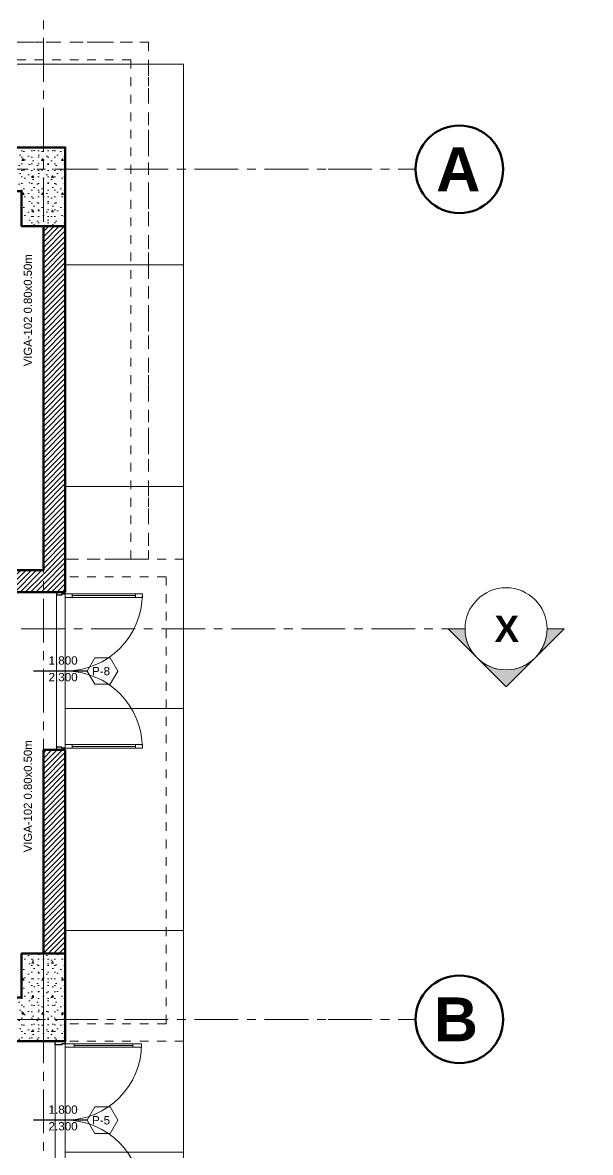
# Model space of a CAD drawing. Header units: inches. Extents: x -19 to 5698, y -728 to 92.
# Drawn here: x 51.08 to 57.57, y 28.43 to 41.32 of the extents above; entities that cross this region are included whole.
import ezdxf

# ---------------------------------------------------------------- set-up
doc = ezdxf.new("R2010")
doc.units = ezdxf.units.IN
doc.header["$MEASUREMENT"] = 0
doc.set_wipeout_variables(frame=1)
doc.header["$PDMODE"] = 1
for name, pattern in [('Hidden Line', [0.195611, 0.141111, -0.0545]), ('Punto & Raya', [0.65, 0.5, -0.075, 0, -0.075]), ('Rayas', [0.282222, 0.141111, -0.141111]), ('super', [0.125, 0.075, -0.05]), ('Wipeout_Contour', [1, 0, -1])]:
    doc.linetypes.add(name, pattern=pattern)
for name, color, linetype in [('02 _ ARQ _ ALB _ Ejes Generales', 251, 'Continuous'), ('02 _ ARQ _ ZON _ Espacio.3D', 7, 'Continuous'), ('08 _ STR _ EXT _ 06 Columnas', 7, 'Continuous'), ('08 _ STR _ EXT _ 07 Losa Aligerada', 7, 'Continuous'), ('08 _ STR _ EXT _ 09 Vigas', 251, 'Continuous'), ('08 _ STR _ EXT _ Estacionamiento-Pavimento', 7, 'Continuous'), ('Estructura - 03 LOSA', 7, 'Continuous'), ('Estructura - 04 MURO', 7, 'Continuous'), ('Marcador - Secciones', 7, 'Continuous'), ('Notas - Etiquetas', 7, 'Continuous')]:
    doc.layers.add(name, color=color, linetype=linetype)
doc.styles.add('Estilo_Generado_1', font='swisseb.ttf')
doc.styles.add('Estilo_Generado_4', font='swisse.ttf')
pattern_1 = [(45, (0, 0), (-0.030052038, 0.030052038), [])]
pattern_2 = [(0, (0, 0), (0, 0.3897114), [0.024375, -0.200625]), (0, (0.1125, 0.19486), (0, 0.3897114), [0.024375, -0.200625]), (60, (0, 0), (-0.3375, 0.1948557), [0.024375, -0.200625]), (60, (0.225, 0), (-0.3375, 0.1948557), [0.024375, -0.200625]), (120, (0.02437, 0), (0.3375, 0.1948557), [0.024375, -0.200625]), (120, (0.24938, 0), (0.3375, 0.1948557), [0.024375, -0.200625]), (0, (0, 0.0375), (0, 0.075), [0, -0.075, 0, -0.1125]), (45, (0.0375, 0.0375), (-0.05303301, 0.05303301), [0, -0.05625, 0, -0.09375])]

msp = doc.modelspace()

# ---------------------------------------------------------------- hatches: boundary and pattern name
at = {"layer": 'Estructura - 03 LOSA', "linetype": 'Continuous', "lineweight": 13}
h = msp.add_hatch(dxfattribs=at)
h.set_pattern_fill('CEMENTO_PULIDO_Y_BRUÑADO_FA', color=251, style=0, pattern_type=2)
h.set_pattern_definition([(360, (3.7574, 18.3027), (0, 2.53199), []), (90, (3.7574, 18.3027), (-3.6, 0), [])])
h.paths.add_polyline_path([(2.17, 26.0501), (8.8212, 26.0501), (8.8218, 29.4531), (8.822, 30.7001), (8.2502, 30.7001), (8.25, 33.82), (9.07, 33.82), (9.07, 39.9), (23.57, 39.9), (51.57, 39.9), (51.57, 23.3822), (52.92, 23.3822), (52.92, 40.85), (9.07, 40.85), (2.17, 40.85)])
at = {"layer": 'Marcador - Secciones', "linetype": 'Continuous', "lineweight": 13}
for points in [[(55.9402, 34.4067), (56.2715, 34.0755, -0.1989124), (56.1343, 34.4067)], [(57.2652, 34.4067), (57.0712, 34.4067, -0.1989124), (56.934, 34.0755)], [(56.934, 34.0755, -0.4142136), (56.2715, 34.0755), (56.6027, 33.7442)]]:
    msp.add_hatch(color=7, dxfattribs=at).paths.add_polyline_path(points)

# ---------------------------------------------------------------- linework, layer by layer
at = {"layer": '02 _ ARQ _ ALB _ Ejes Generales', "color": 251, "linetype": 'Punto & Raya', "lineweight": 13, "true_color": 0x636466}
for p, q in [((5.8454, 39.65), (54.57, 39.65)), ((54.57, 39.65), (55.57, 39.65)), ((5.8454, 29.95), (54.57, 29.95)), ((54.57, 29.95), (55.57, 29.95))]:
    msp.add_line(p, q, dxfattribs=at)
at = {"layer": '02 _ ARQ _ ALB _ Ejes Generales', "color": 7, "linetype": 'Continuous', "lineweight": 60}
for centre in [(56.07, 39.65), (56.07, 29.95)]:
    msp.add_circle(centre, 0.5, dxfattribs=at)
at = {"layer": '02 _ ARQ _ ALB _ Ejes Generales', "color": 7, "linetype": 'Punto & Raya', "lineweight": 13}
for p in [(54.57, 39.65), (54.57, 39.65), (54.57, 29.95), (54.57, 29.95)]:
    msp.add_point(p, dxfattribs=at)
at = {"layer": '02 _ ARQ _ ZON _ Espacio.3D', "color": 9, "linetype": 'Continuous', "lineweight": 5, "flags": 128}
for points in [[(44.57, 35.075), (51.32, 35.075), (51.32, 39), (51.07, 39), (51.07, 39.4), (50.67, 39.4), (50.67, 39.8), (48.87, 39.8), (48.87, 39.65), (44.57, 39.65)], [(44.57, 29.95), (51.32, 29.95), (51.32, 33.025), (51.47, 33.025), (51.47, 34.825), (44.57, 34.825)]]:
    msp.add_lwpolyline(points, close=True, dxfattribs=at)
at = {"layer": '02 _ ARQ _ ZON _ Espacio.3D', "color": 254, "linetype": 'Continuous', "lineweight": 0, "flags": 128}
msp.add_lwpolyline([(51.455, 27), (51.455, 29.7), (43.47, 29.7), (43.47, 30.2), (44.07, 30.2), (44.07, 31), (44.32, 31), (44.32, 39), (44.07, 39), (44.07, 39.4), (43.67, 39.4), (43.67, 39.65), (37.77, 39.65)], dxfattribs=at)
at = {"layer": '08 _ STR _ EXT _ 07 Losa Aligerada', "color": 7, "linetype": 'Rayas', "lineweight": 18, "flags": 128}
msp.add_lwpolyline([(8.17, 27.9392), (7.67, 27.9392), (7.67, 5.8), (25.2353, 5.8), (25.2353, 7.2), (30.4315, 7.2), (30.4315, 6.0005), (37.07, 6.0005), (37.07, 3.3753), (44.57, 3.3753), (44.57, 6.05), (52.32, 6.05), (52.32, 14.9999), (51.57, 14.9999), (51.57, 15.1499), (51.57, 15.7999), (51.57, 18.1001), (51.57, 18.1001), (51.57, 20.35), (46.67, 20.35), (46.67, 22.35), (46.67, 22.6), (46.67, 24.5), (46.67, 24.75), (46.67, 26.75), (51.57, 26.75), (51.57, 29.7), (51.57, 29.7), (51.57, 35.2005), (52.37, 35.2005), (52.52, 35.2005), (52.52, 41.1), (38.9553, 41.1), (38.9553, 40.8001), (34.0478, 40.8001), (34.0478, 40.5001), (23.37, 40.5001), (23.37, 43.8736), (16.2699, 43.8736), (16.2699, 39.9), (11.1201, 39.9), (11.1201, 40.95), (8.02, 40.95), (8.02, 37.7), (9.07, 37.7), (9.07, 33.9), (8.17, 33.9)], close=True, dxfattribs=at)
at = {"layer": '08 _ STR _ EXT _ 07 Losa Aligerada', "color": 7, "linetype": 'Continuous', "lineweight": 18, "flags": 128}
msp.add_lwpolyline([(9.07, 7.2), (51.57, 7.2), (51.57, 39.9), (9.07, 39.9)], dxfattribs=at)
at = {"layer": '08 _ STR _ EXT _ 09 Vigas', "color": 251, "linetype": 'super', "lineweight": 13, "true_color": 0x636466}
for p, q in [((52.52, 41.1), (38.9553, 41.1)), ((52.52, 41.1), (52.52, 35.2005)), ((52.32, 40.9), (38.9553, 40.9)), ((52.32, 40.9), (52.32, 35.2005)), ((52.32, 35.2005), (52.52, 35.2005)), ((52.92, 35.2005), (52.92, 29.7)), ((52.72, 35.0005), (52.72, 29.9)), ((52.72, 29.9), (51.57, 29.9)), ((51.57, 29.9), (51.57, 29.7)), ((52.92, 29.7), (51.57, 29.7))]:
    msp.add_line(p, q, dxfattribs=at)
at = {"layer": '08 _ STR _ EXT _ 09 Vigas', "color": 251, "linetype": 'Hidden Line', "lineweight": 13, "true_color": 0x636466}
msp.add_line((9.07, 39.9), (51.57, 39.9), dxfattribs=at)
at = {"layer": '08 _ STR _ EXT _ Estacionamiento-Pavimento', "color": 7, "linetype": 'Continuous', "lineweight": 18, "flags": 128}
msp.add_lwpolyline([(9.07, 40.85), (52.92, 40.85), (52.92, 1.5), (69.77, 1.5), (69.77, 46.7845), (56.22, 46.9373), (56.22, 50.85), (9.07, 50.85)], close=True, dxfattribs=at)
at = {"layer": 'Estructura - 03 LOSA', "color": 7, "linetype": 'Continuous', "lineweight": 18, "flags": 128}
msp.add_lwpolyline([(2.17, 26.0501), (8.8212, 26.0501), (8.8218, 29.4531), (8.822, 30.7001), (8.2502, 30.7001), (8.25, 33.82), (9.07, 33.82), (9.07, 39.9), (23.57, 39.9), (51.57, 39.9), (51.57, 23.3822), (52.92, 23.3822), (52.92, 40.85), (9.07, 40.85), (2.17, 40.85)], close=True, dxfattribs=at)
at = {"layer": 'Estructura - 04 MURO', "color": 165, "linetype": 'Continuous', "lineweight": 15}
for p, q in [((51.65, 34.765), (51.65, 34.805)), ((52.37, 34.785), (51.65, 34.785)), ((52.45, 34.805), (52.37, 34.805)), ((52.37, 34.805), (52.37, 34.765)), ((52.37, 34.765), (52.45, 34.765)), ((52.45, 34.765), (52.45, 34.805)), ((51.65, 33.085), (51.65, 33.045)), ((52.37, 33.065), (51.65, 33.065)), ((52.37, 33.045), (52.37, 33.085)), ((52.37, 33.085), (52.45, 33.085)), ((52.45, 33.045), (52.37, 33.045)), ((52.45, 33.085), (52.45, 33.045)), ((51.67, 29.672), (51.57, 29.672)), ((51.57, 29.672), (51.57, 29.632)), ((51.67, 29.632), (51.67, 29.672)), ((52.442, 29.672), (52.342, 29.672)), ((52.342, 29.672), (52.342, 29.632)), ((52.442, 29.632), (52.442, 29.672)), ((51.57, 29.632), (51.67, 29.632)), ((52.342, 29.652), (51.67, 29.652)), ((52.342, 29.632), (52.442, 29.632))]:
    msp.add_line(p, q, dxfattribs=at)
at = {"layer": 'Estructura - 04 MURO', "color": 152, "linetype": 'Continuous', "lineweight": 25}
for p, q in [((51.82, 33.925), (51.2075, 33.925)), ((51.82, 28.8), (51.2075, 28.8))]:
    msp.add_line(p, q, dxfattribs=at)
at = {"layer": 'Estructura - 04 MURO', "color": 7, "linetype": 'Continuous', "lineweight": 80}
for p, q in [((51.455, 29.7), (51.32, 29.7)), ((51.455, 29.7), (51.32, 29.7)), ((51.57, 29.7), (51.455, 29.7)), ((51.57, 29.7), (51.455, 29.7)), ((51.57, 29.7), (51.455, 29.7))]:
    msp.add_line(p, q, dxfattribs=at)
at = {"layer": 'Estructura - 04 MURO', "color": 165, "linetype": 'Continuous', "lineweight": 25}
for p, q in [((51.455, 29.7), (51.57, 29.7)), ((51.455, 29.66), (51.455, 29.7)), ((51.53, 29.66), (51.455, 29.66)), ((51.57, 29.672), (51.53, 29.672)), ((51.53, 29.672), (51.53, 29.66)), ((51.57, 29.7), (51.57, 29.672))]:
    msp.add_line(p, q, dxfattribs=at)
at = {"layer": 'Estructura - 04 MURO', "color": 165, "linetype": 'Continuous', "lineweight": 15, "flags": 128}
for points in [[(52.37, 34.805), (51.65, 34.805), (51.65, 34.785), (52.37, 34.785)], [(52.37, 34.785), (51.65, 34.785), (51.65, 34.765), (52.37, 34.765)], [(52.37, 33.065), (51.65, 33.065), (51.65, 33.085), (52.37, 33.085)], [(52.37, 33.045), (51.65, 33.045), (51.65, 33.065), (52.37, 33.065)], [(52.342, 29.672), (51.67, 29.672), (51.67, 29.652), (52.342, 29.652)], [(52.342, 29.652), (51.67, 29.652), (51.67, 29.632), (52.342, 29.632)]]:
    msp.add_lwpolyline(points, close=True, dxfattribs=at)
at = {"layer": 'Estructura - 04 MURO', "color": 251, "linetype": 'Continuous', "lineweight": 13, "flags": 128}
for points in [[(52.17, 33.925), (52.0825, 34.0765), (51.9075, 34.0765), (51.82, 33.925), (51.9075, 33.7734), (52.0825, 33.7734)], [(52.17, 28.8), (52.0825, 28.9516), (51.9075, 28.9516), (51.82, 28.8), (51.9075, 28.6484), (52.0825, 28.6484)]]:
    msp.add_lwpolyline(points, close=True, dxfattribs=at)
at = {"layer": 'Estructura - 04 MURO', "color": 165, "linetype": 'Continuous', "lineweight": 15}
for centre, start, end in [((51.57, 29.672), 270, 0), ((51.57, 27.928), 0, 90)]:
    msp.add_arc(centre, 0.872, start, end, dxfattribs=at)
at = {"layer": 'Marcador - Secciones', "color": 251, "linetype": 'Punto & Raya', "lineweight": 13, "true_color": 0x636466}
msp.add_line((4.6666, 34.4067), (55.9402, 34.4067), dxfattribs=at)
at = {"layer": 'Marcador - Secciones', "color": 7, "linetype": 'Continuous', "lineweight": 13, "flags": 128}
for points in [[(55.9402, 34.4067), (56.1343, 34.4067, 0.1989124), (56.2715, 34.0755)], [(57.2652, 34.4067), (57.0712, 34.4067, -0.1989124), (56.934, 34.0755)], [(56.934, 34.0755, -0.4142136), (56.2715, 34.0755), (56.6027, 33.7442)]]:
    msp.add_lwpolyline(points, format="xyb", close=True, dxfattribs=at)
at = {"layer": 'Marcador - Secciones', "color": 7, "linetype": 'Continuous', "lineweight": 13}
msp.add_circle((56.6027, 34.4067), 0.4685, dxfattribs=at)

# ---------------------------------------------------------------- texts
at = {"layer": '02 _ ARQ _ ALB _ Ejes Generales', "color": 7, "lineweight": 30, "char_height": 0.5, "attachment_point": 1, "style": 'Estilo_Generado_1'}
for s, insert in [('\\A1;{\\pql;\\pt0;\\fSwis721 Ex BT|b1|i0|c0|p34;A}', (55.8048, 39.9)), ('\\A1;{\\pql;\\pt0;\\fSwis721 Ex BT|b1|i0|c0|p34;B}', (55.7774, 30.2))]:
    msp.add_mtext(s, dxfattribs=dict(at, insert=insert))
at = {"layer": 'Estructura - 04 MURO', "color": 251, "lineweight": 25, "char_height": 0.095, "attachment_point": 7, "style": 'Estilo_Generado_4'}
for s, insert in [('\\A1;{\\pql;\\pt0;\\fSwis721 Ex BT|b0|i0|c0|p34;1.800\\fSwis721 Ex BT|b0|i0|c0|p34;\\A1{\\H.66x;\\S^  ;}\\fSwis721 Ex BT|b0|i0|c0|p34;\\fSwis721 Ex BT|b0|i0|c0|p34;}', (51.3791, 33.97)), ('\\A1;{\\pql;\\pt0;\\fSwis721 Ex BT|b0|i0|c0|p34;P-8\\fSwis721 Ex BT|b0|i0|c0|p34;\\fSwis721 Ex BT|b0|i0|c0|p34;\\fSwis721 Ex BT|b0|i0|c0|p34;}', (51.8751, 33.875)), ('\\A1;{\\pql;\\pt0;\\fSwis721 Ex BT|b0|i0|c0|p34;2.300\\fSwis721 Ex BT|b0|i0|c0|p34;\\A1{\\H.66x;\\S^  ;}\\fSwis721 Ex BT|b0|i0|c0|p34;\\fSwis721 Ex BT|b0|i0|c0|p34;}', (51.3791, 33.78)), ('\\A1;{\\pql;\\pt0;\\fSwis721 Ex BT|b0|i0|c0|p34;1.800\\fSwis721 Ex BT|b0|i0|c0|p34;\\A1{\\H.66x;\\S^  ;}\\fSwis721 Ex BT|b0|i0|c0|p34;\\fSwis721 Ex BT|b0|i0|c0|p34;}', (51.3791, 28.845)), ('\\A1;{\\pql;\\pt0;\\fSwis721 Ex BT|b0|i0|c0|p34;2.300\\fSwis721 Ex BT|b0|i0|c0|p34;\\A1{\\H.66x;\\S^  ;}\\fSwis721 Ex BT|b0|i0|c0|p34;\\fSwis721 Ex BT|b0|i0|c0|p34;}', (51.3791, 28.655)), ('\\A1;{\\pql;\\pt0;\\fSwis721 Ex BT|b0|i0|c0|p34;P-5\\fSwis721 Ex BT|b0|i0|c0|p34;\\fSwis721 Ex BT|b0|i0|c0|p34;\\fSwis721 Ex BT|b0|i0|c0|p34;}', (51.8751, 28.75))]:
    msp.add_mtext(s, dxfattribs=dict(at, insert=insert))
at = {"layer": 'Marcador - Secciones', "color": 5, "lineweight": 25, "insert": (56.7509, 34.2567), "char_height": 0.3, "attachment_point": 9, "style": 'Estilo_Generado_1'}
msp.add_mtext('\\A1;{\\pqr;\\pt0;\\fSwis721 Ex BT|b1|i0|c0|p34;X}', dxfattribs=at)
at = {"layer": 'Notas - Etiquetas', "color": 171, "linetype": 'Continuous', "lineweight": 13, "char_height": 0.0925, "attachment_point": 7, "rotation": 90, "style": 'Estilo_Generado_4'}
for insert in [(51.1899, 37.4023), (51.1899, 31.8558)]:
    msp.add_mtext('\\A1;{\\pql;\\fSwis721 Ex BT|b0|i0|c0|p34;VIGA-102\\fSwis721 Ex BT|b0|i0|c0|p34; \\fSwis721 Ex BT|b0|i0|c0|p34;0.80\\fSwis721 Ex BT|b0|i0|c0|p34;x\\fSwis721 Ex BT|b0|i0|c0|p34;0.50\\fSwis721 Ex BT|b0|i0|c0|p34;m}', dxfattribs=dict(at, insert=insert))

# ---------------------------------------------------------------- next in the draw order: wipeouts: each hides what was drawn before it
at = {"color": 254, "linetype": 'Wipeout_Contour', "lineweight": 0, "ltscale": 237.41196}
msp.add_wipeout([(44.57, 34.825), (51.32, 34.825), (51.32, 35.075), (44.57, 35.075)], dxfattribs=at).dxf.layer = 'Estructura - 04 MURO'
at = {"color": 254, "linetype": 'Wipeout_Contour', "lineweight": 0, "ltscale": 242.073034}
msp.add_wipeout([(51.32, 30.7), (51.57, 30.7), (51.57, 33.025), (51.32, 33.025)], dxfattribs=at).dxf.layer = 'Estructura - 04 MURO'

# ---------------------------------------------------------------- next in the draw order: hatches: boundary and pattern name
at = {"layer": '08 _ STR _ EXT _ 06 Columnas', "linetype": 'Continuous', "lineweight": 9}
h = msp.add_hatch(dxfattribs=at)
h.set_pattern_fill('HORMIGÓN_EN_MASA_0002', style=0, pattern_type=2)
h.set_pattern_definition(pattern_2)
h.paths.add_polyline_path([(50.57, 29.7), (51.57, 29.7), (51.57, 30.7), (51.07, 30.7), (51.07, 30.2), (50.57, 30.2)])
at = {"layer": 'Estructura - 04 MURO', "linetype": 'Continuous', "lineweight": 5}
h = msp.add_hatch(dxfattribs=at)
h.set_pattern_fill('LADRILLO_COMÚN_0002', color=250, style=0, pattern_type=2)
h.set_pattern_definition(pattern_1)
h.paths.add_polyline_path([(44.57, 34.825), (51.32, 34.825), (51.32, 35.075), (44.57, 35.075)])
h = msp.add_hatch(dxfattribs=at)
h.set_pattern_fill('LADRILLO_COMÚN_0002', color=250, style=0, pattern_type=2)
h.set_pattern_definition(pattern_1)
h.paths.add_polyline_path([(51.32, 30.7), (51.57, 30.7), (51.57, 33.025), (51.32, 33.025)])

# ---------------------------------------------------------------- next in the draw order: linework, layer by layer
at = {"layer": '08 _ STR _ EXT _ 06 Columnas', "color": 7, "linetype": 'Continuous', "lineweight": 80, "flags": 128}
msp.add_lwpolyline([(50.57, 29.7), (51.57, 29.7), (51.57, 30.7), (51.07, 30.7), (51.07, 30.2), (50.57, 30.2)], close=True, dxfattribs=at)
at = {"layer": 'Estructura - 04 MURO', "color": 7, "linetype": 'Continuous', "lineweight": 80}
for p, q in [((51.47, 33.025), (51.32, 33.025)), ((51.47, 33.025), (51.32, 33.025)), ((51.57, 33.025), (51.47, 33.025)), ((51.57, 33.025), (51.47, 33.025)), ((51.57, 33.025), (51.47, 33.025))]:
    msp.add_line(p, q, dxfattribs=at)
at = {"layer": 'Estructura - 04 MURO', "color": 165, "linetype": 'Continuous', "lineweight": 25}
for p, q in [((51.53, 33.057), (51.47, 33.057)), ((51.47, 33.057), (51.47, 33.025)), ((51.47, 33.025), (51.57, 33.025)), ((51.53, 33.045), (51.53, 33.057)), ((51.57, 33.045), (51.53, 33.045)), ((51.57, 33.025), (51.57, 33.045))]:
    msp.add_line(p, q, dxfattribs=at)
at = {"layer": 'Estructura - 04 MURO', "color": 165, "linetype": 'Continuous', "lineweight": 15}
for p, q in [((51.57, 33.085), (51.65, 33.085)), ((51.57, 33.045), (51.57, 33.085)), ((51.65, 33.045), (51.57, 33.045))]:
    msp.add_line(p, q, dxfattribs=at)
at = {"layer": 'Estructura - 04 MURO', "color": 7, "linetype": 'Continuous', "lineweight": 80, "flags": 128}
for points in [[(51.32, 35.075), (44.57, 35.075)], [(44.57, 34.825), (51.32, 34.825)], [(51.32, 33.025), (51.32, 30.7)], [(51.57, 30.7), (51.57, 33.025)]]:
    msp.add_lwpolyline(points, dxfattribs=at)
at = {"layer": 'Estructura - 04 MURO', "color": 165, "linetype": 'Continuous', "lineweight": 15}
msp.add_arc((51.57, 33.045), 0.88, 0, 90, dxfattribs=at)

# ---------------------------------------------------------------- next in the draw order: wipeouts: each hides what was drawn before it
at = {"color": 254, "linetype": 'Wipeout_Contour', "lineweight": 0, "ltscale": 253.336267}
msp.add_wipeout([(51.57, 39), (51.32, 39), (51.32, 34.825), (51.57, 34.825)], dxfattribs=at).dxf.layer = 'Estructura - 04 MURO'

# ---------------------------------------------------------------- next in the draw order: hatches: boundary and pattern name
at = {"layer": '08 _ STR _ EXT _ 06 Columnas', "linetype": 'Continuous', "lineweight": 9}
h = msp.add_hatch(dxfattribs=at)
h.set_pattern_fill('HORMIGÓN_EN_MASA_0002', style=0, pattern_type=2)
h.set_pattern_definition(pattern_2)
h.paths.add_polyline_path([(51.57, 39), (51.57, 39.9), (50.67, 39.9), (50.67, 39.4), (51.07, 39.4), (51.07, 39)])
at = {"layer": 'Estructura - 04 MURO', "linetype": 'Continuous', "lineweight": 5}
h = msp.add_hatch(dxfattribs=at)
h.set_pattern_fill('LADRILLO_COMÚN_0002', color=250, style=0, pattern_type=2)
h.set_pattern_definition(pattern_1)
h.paths.add_polyline_path([(51.57, 39), (51.32, 39), (51.32, 34.825), (51.57, 34.825)])

# ---------------------------------------------------------------- next in the draw order: linework, layer by layer
at = {"layer": '02 _ ARQ _ ALB _ Ejes Generales', "color": 251, "linetype": 'Punto & Raya', "lineweight": 13, "true_color": 0x636466}
msp.add_line((51.32, 3.05), (51.32, 44.9), dxfattribs=at)
at = {"layer": '08 _ STR _ EXT _ 06 Columnas', "color": 7, "linetype": 'Continuous', "lineweight": 80, "flags": 128}
msp.add_lwpolyline([(51.57, 39), (51.57, 39.9), (50.67, 39.9), (50.67, 39.4), (51.07, 39.4), (51.07, 39)], close=True, dxfattribs=at)
at = {"layer": '08 _ STR _ EXT _ 09 Vigas', "color": 251, "linetype": 'Hidden Line', "lineweight": 13, "true_color": 0x636466}
msp.add_line((51.57, 26.4), (51.57, 39.9), dxfattribs=at)
at = {"layer": '08 _ STR _ EXT _ 09 Vigas', "color": 251, "linetype": 'super', "lineweight": 13, "true_color": 0x636466}
for p, q in [((52.92, 35.2005), (51.57, 35.2005)), ((51.57, 35.2005), (51.57, 35.0005)), ((52.72, 35.0005), (51.57, 35.0005))]:
    msp.add_line(p, q, dxfattribs=at)
at = {"layer": 'Estructura - 04 MURO', "color": 7, "linetype": 'Continuous', "lineweight": 80}
for p, q in [((51.47, 34.825), (51.32, 34.825)), ((51.47, 34.825), (51.32, 34.825)), ((51.57, 34.825), (51.47, 34.825)), ((51.57, 34.825), (51.47, 34.825)), ((51.57, 34.825), (51.47, 34.825))]:
    msp.add_line(p, q, dxfattribs=at)
at = {"layer": 'Estructura - 04 MURO', "color": 165, "linetype": 'Continuous', "lineweight": 25}
for p, q in [((51.57, 34.825), (51.47, 34.825)), ((51.47, 34.825), (51.47, 34.793)), ((51.57, 34.805), (51.57, 34.825)), ((51.47, 34.793), (51.53, 34.793)), ((51.53, 34.793), (51.53, 34.805)), ((51.53, 34.805), (51.57, 34.805))]:
    msp.add_line(p, q, dxfattribs=at)
at = {"layer": 'Estructura - 04 MURO', "color": 165, "linetype": 'Continuous', "lineweight": 15}
for p, q in [((51.65, 34.805), (51.57, 34.805)), ((51.57, 34.805), (51.57, 34.765)), ((51.57, 34.765), (51.65, 34.765))]:
    msp.add_line(p, q, dxfattribs=at)
at = {"layer": 'Estructura - 04 MURO', "color": 7, "linetype": 'Continuous', "lineweight": 80, "flags": 128}
for points in [[(51.32, 39), (51.32, 35.075)], [(51.57, 34.825), (51.57, 39)]]:
    msp.add_lwpolyline(points, dxfattribs=at)
at = {"layer": 'Estructura - 04 MURO', "color": 165, "linetype": 'Continuous', "lineweight": 15}
msp.add_arc((51.57, 34.805), 0.88, 270, 0, dxfattribs=at)

doc.saveas('drawing.dxf')
